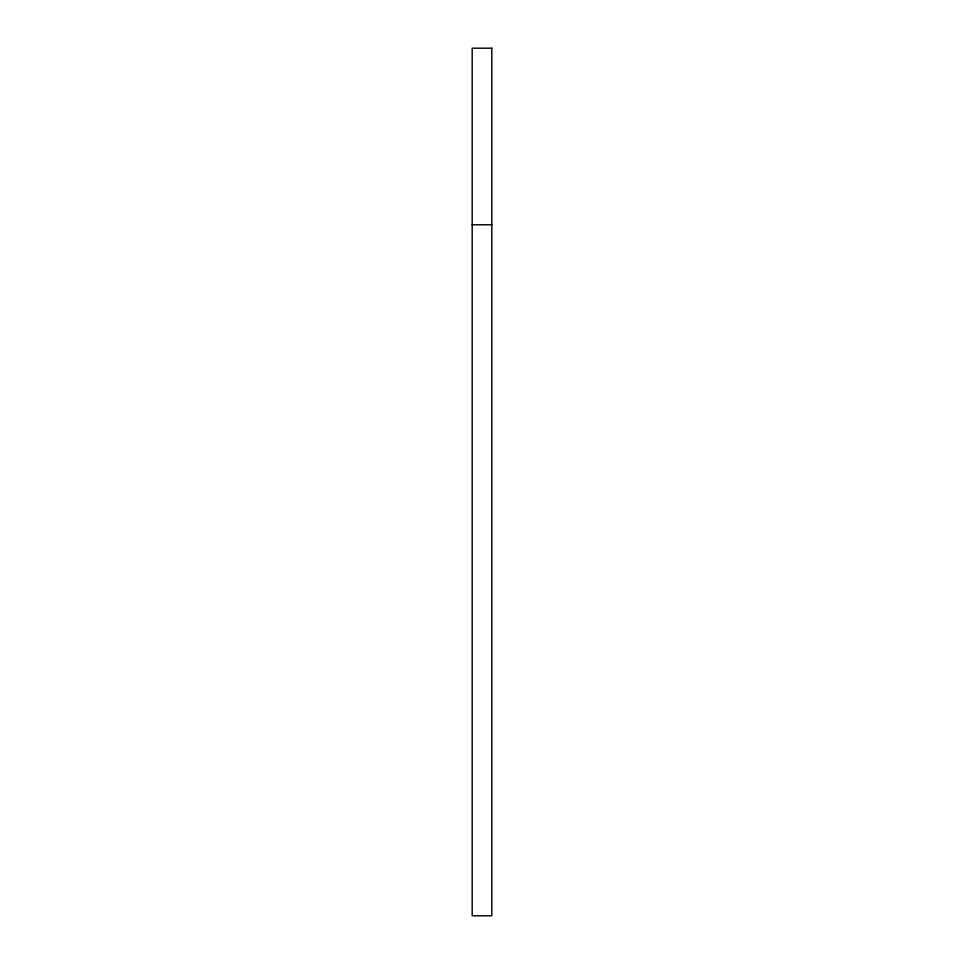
<?xml version="1.0" encoding="UTF-8"?>
<svg xmlns="http://www.w3.org/2000/svg" width="964" height="964" viewBox="0 0 964 964"><rect width="100%" height="100%" fill="white"/><g stroke="black" fill="none" stroke-linecap="round" stroke-linejoin="round"><path stroke-width="1.45" d="M472.191 224.781L491.809 224.781M491.809 48.2L472.191 48.2L472.191 915.8L491.809 915.8L491.809 48.2"/></g></svg>
